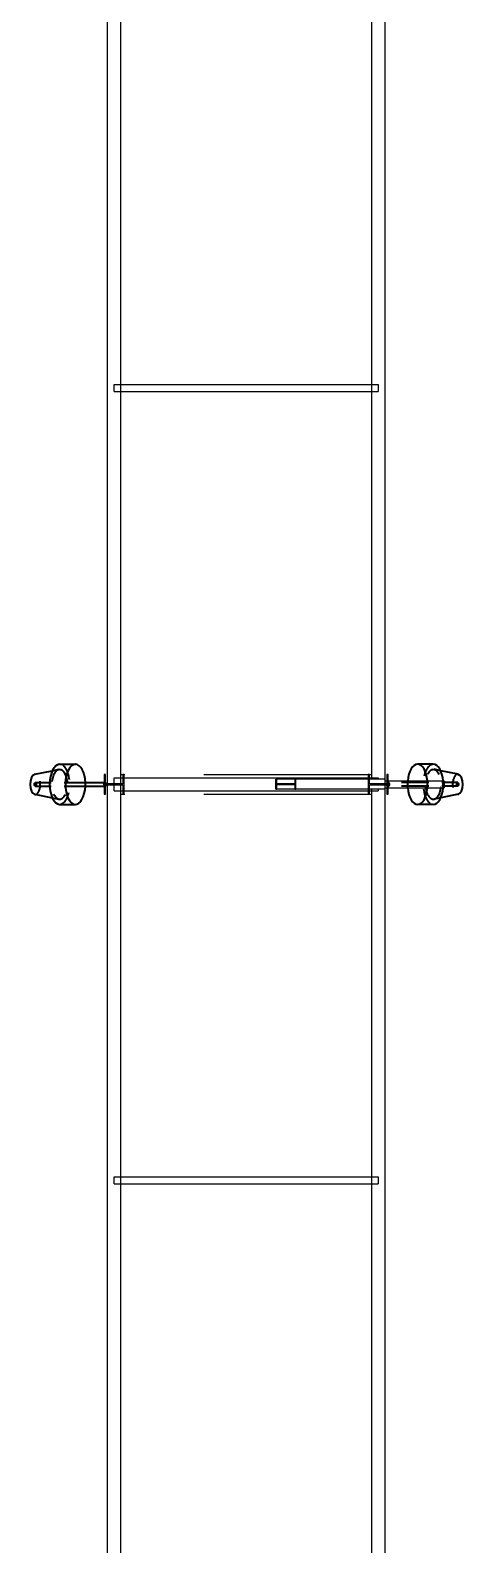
# Model space of a CAD drawing. Header units: inches. Extents: x 517790 to 538444, y 301815 to 302461.
# Drawn here: x 517881.79 to 517885.18, y 302298.45 to 302310.3 of the extents above; entities that cross this region are included whole.
import ezdxf

# ---------------------------------------------------------------- set-up
doc = ezdxf.new("R2010")
doc.units = ezdxf.units.IN
doc.header["$MEASUREMENT"] = 0
doc.linetypes.add('CABLE ROUTE FOR TOTAL PLANE-EMBED 1_DWG$0$HIDDEN2', pattern=[0.1875, 0.125, -0.0625])
doc.layers.add('CABLE ROUTE FOR TOTAL PLANE-EMBED 1_DWG$0$DwgTemplate', color=7, linetype='Continuous')

msp = doc.modelspace()

# ---------------------------------------------------------------- linework, layer by layer
at = {"layer": 'CABLE ROUTE FOR TOTAL PLANE-EMBED 1_DWG$0$DwgTemplate', "color": 253, "linetype": 'Continuous', "lineweight": 25}
for p, q in [((517882.397, 302288.891), (517882.397, 302347.882)), ((517882.501, 302288.886), (517882.501, 302347.882)), ((517884.464, 302310.565), (517884.464, 302304.443)), ((517884.567, 302310.565), (517884.567, 302304.443)), ((517882.449, 302307.476), (517882.449, 302307.531)), ((517882.449, 302307.531), (517884.516, 302307.531)), ((517882.449, 302307.476), (517884.516, 302307.476)), ((517884.516, 302307.531), (517884.516, 302307.476)), ((517882.371, 302304.481), (517882.371, 302304.326)), ((517882.382, 302304.481), (517882.371, 302304.481)), ((517882.382, 302304.407), (517882.382, 302304.481)), ((517882.449, 302304.352), (517882.449, 302304.455)), ((517882.449, 302304.455), (517884.438, 302304.455)), ((517882.501, 302304.481), (517882.516, 302304.481)), ((517882.526, 302304.481), (517882.516, 302304.481)), ((517882.516, 302304.481), (517882.516, 302304.407)), ((517882.526, 302304.481), (517882.532, 302304.481)), ((517882.526, 302304.326), (517882.526, 302304.481)), ((517883.152, 302304.481), (517884.438, 302304.481)), ((517884.438, 302304.481), (517884.438, 302304.326)), ((517884.448, 302304.481), (517884.438, 302304.481)), ((517884.448, 302304.407), (517884.448, 302304.481)), ((517884.448, 302304.481), (517884.464, 302304.481)), ((517884.448, 302304.455), (517884.516, 302304.455)), ((517884.516, 302304.455), (517884.516, 302304.443)), ((517884.583, 302304.481), (517884.583, 302304.407)), ((517884.593, 302304.481), (517884.583, 302304.481)), ((517884.593, 302304.326), (517884.593, 302304.481)), ((517882.516, 302304.407), (517882.382, 302304.407)), ((517882.382, 302304.326), (517882.382, 302304.4)), ((517882.382, 302304.4), (517882.516, 302304.4)), ((517882.449, 302304.352), (517884.438, 302304.352)), ((517882.516, 302304.4), (517882.516, 302304.326)), ((517883.715, 302304.443), (517883.715, 302304.365)), ((517883.722, 302304.443), (517883.715, 302304.443)), ((517883.715, 302304.365), (517883.715, 302304.443)), ((517884.567, 302304.443), (517883.715, 302304.443)), ((517883.715, 302304.365), (517883.722, 302304.365)), ((517884.567, 302304.365), (517883.715, 302304.365)), ((517883.722, 302304.406), (517883.722, 302304.443)), ((517883.863, 302304.406), (517883.722, 302304.406)), ((517883.722, 302304.401), (517883.863, 302304.401)), ((517883.722, 302304.365), (517883.722, 302304.401)), ((517883.863, 302304.443), (517883.863, 302304.406)), ((517883.87, 302304.443), (517883.863, 302304.443)), ((517883.863, 302304.401), (517883.863, 302304.365)), ((517883.863, 302304.365), (517883.87, 302304.365)), ((517883.87, 302304.365), (517883.87, 302304.443)), ((517884.583, 302304.407), (517884.448, 302304.407)), ((517884.448, 302304.326), (517884.448, 302304.4)), ((517884.448, 302304.4), (517884.583, 302304.4)), ((517884.448, 302304.352), (517884.516, 302304.352)), ((517884.464, 302304.365), (517884.464, 302298.243)), ((517884.516, 302304.365), (517884.516, 302304.352)), ((517884.567, 302304.443), (517884.567, 302304.365)), ((517884.567, 302304.431), (517884.583, 302304.431)), ((517884.567, 302304.376), (517884.583, 302304.376)), ((517884.567, 302304.365), (517884.567, 302298.243)), ((517884.583, 302304.4), (517884.583, 302304.326)), ((517884.593, 302304.431), (517885.032, 302304.431)), ((517884.593, 302304.376), (517885.032, 302304.376)), ((517885.032, 302304.431), (517885.032, 302304.376)), ((517882.371, 302304.326), (517882.382, 302304.326)), ((517882.501, 302304.326), (517882.516, 302304.326)), ((517882.516, 302304.326), (517882.526, 302304.326)), ((517882.526, 302304.326), (517882.532, 302304.326)), ((517883.152, 302304.326), (517884.438, 302304.326)), ((517884.438, 302304.326), (517884.448, 302304.326)), ((517884.448, 302304.326), (517884.464, 302304.326)), ((517884.583, 302304.326), (517884.593, 302304.326)), ((517882.449, 302301.331), (517884.516, 302301.331)), ((517882.449, 302301.276), (517882.449, 302301.331)), ((517882.449, 302301.276), (517884.516, 302301.276)), ((517884.516, 302301.331), (517884.516, 302301.276))]:
    msp.add_line(p, q, dxfattribs=at)
at = {"layer": 'CABLE ROUTE FOR TOTAL PLANE-EMBED 1_DWG$0$DwgTemplate', "color": 253, "linetype": 'Continuous', "lineweight": 35}
for p, q in [((517881.827, 302304.482), (517881.964, 302304.51)), ((517882.022, 302304.561), (517882.145, 302304.561)), ((517884.947, 302304.561), (517884.824, 302304.561)), ((517885.142, 302304.482), (517885.005, 302304.51)), ((517882.145, 302304.417), (517882.327, 302304.417)), ((517882.145, 302304.39), (517882.327, 302304.39)), ((517882.364, 302304.417), (517882.371, 302304.417)), ((517882.364, 302304.39), (517882.371, 302304.39)), ((517881.827, 302304.325), (517881.964, 302304.297)), ((517882.022, 302304.246), (517882.145, 302304.246)), ((517884.947, 302304.246), (517884.824, 302304.246)), ((517885.142, 302304.325), (517885.005, 302304.297))]:
    msp.add_line(p, q, dxfattribs=at)
at = {"layer": 'CABLE ROUTE FOR TOTAL PLANE-EMBED 1_DWG$0$DwgTemplate', "color": 253, "linetype": 'CABLE ROUTE FOR TOTAL PLANE-EMBED 1_DWG$0$HIDDEN2', "lineweight": 35}
for p, q in [((517881.964, 302304.51), (517882.016, 302304.521)), ((517885.005, 302304.51), (517884.953, 302304.521)), ((517881.831, 302304.417), (517882.145, 302304.417)), ((517881.831, 302304.39), (517882.145, 302304.39)), ((517882.327, 302304.417), (517882.364, 302304.417)), ((517882.327, 302304.39), (517882.364, 302304.39)), ((517882.371, 302304.417), (517882.377, 302304.417)), ((517882.371, 302304.39), (517882.377, 302304.39)), ((517884.824, 302304.417), (517884.593, 302304.417)), ((517884.824, 302304.39), (517884.593, 302304.39)), ((517885.138, 302304.417), (517884.824, 302304.417)), ((517885.138, 302304.39), (517884.824, 302304.39)), ((517881.964, 302304.297), (517882.016, 302304.286)), ((517885.005, 302304.297), (517884.953, 302304.286))]:
    msp.add_line(p, q, dxfattribs=at)
at = {"layer": 'CABLE ROUTE FOR TOTAL PLANE-EMBED 1_DWG$0$DwgTemplate', "color": 253, "linetype": 'Continuous', "lineweight": 35}
for centre, major_axis, start_param, end_param in [((517881.831, 302304.403), (0, -0.0787), 3.244874, 6.179904), ((517882.022, 302304.403), (0, -0.157), 3.141593, 6.283185), ((517882.145, 302304.403), (0, -0.157), 3.141593, 7.770552), ((517882.145, 302304.403), (0, 0.157), 4.795819, 6.283185), ((517884.824, 302304.403), (0, 0.157), 4.88962, 7.676751), ((517884.947, 302304.403), (0, 0.157), 4.88962, 6.283185), ((517885.138, 302304.403), (0, 0.0787), 3.244874, 6.179904), ((517882.377, 302304.403), (0, 0.0164), 0.715341, 2.426252), ((517882.377, 302304.403), (0, 0.0164), 0.715341, 2.426252), ((517882.377, 302304.403), (0, 0.0131), 0.961138, 2.180455), ((517882.377, 302304.403), (0, 0.0164), 4.95857, 5.634715), ((517882.377, 302304.403), (0, 0.0164), 4.95857, 5.634715), ((517882.377, 302304.403), (0, -0.0131), 1.880344, 2.286), ((517882.377, 302304.403), (0, -0.0164), 0.64847, 1.372252), ((517882.377, 302304.403), (0, -0.0131), 0.855593, 1.321674), ((517882.377, 302304.403), (0, -0.0164), 0.64847, 1.372252), ((517884.824, 302304.403), (0, -0.157), 4.884705, 6.283185), ((517884.824, 302304.403), (0, -0.157), 0, 1.39848), ((517884.947, 302304.403), (0, -0.157), 0, 1.39848)]:
    msp.add_ellipse(centre, major_axis=major_axis, ratio=0.5, start_param=start_param, end_param=end_param, dxfattribs=at)
at = {"layer": 'CABLE ROUTE FOR TOTAL PLANE-EMBED 1_DWG$0$DwgTemplate', "color": 253, "linetype": 'CABLE ROUTE FOR TOTAL PLANE-EMBED 1_DWG$0$HIDDEN2', "lineweight": 35}
for centre, major_axis, start_param, end_param in [((517881.831, 302304.403), (0, 0.0787), 3.038311, 6.283185), ((517881.831, 302304.403), (0, 0.0787), 0, 0.103282), ((517882.022, 302304.403), (0, 0.157), 3.141593, 6.283185), ((517884.947, 302304.403), (0, -0.157), 3.141593, 6.283185), ((517885.138, 302304.403), (0, -0.0787), 3.038311, 6.283185), ((517882.145, 302304.403), (0, -0.157), 1.487366, 1.654226), ((517882.377, 302304.403), (0, 0.0164), 0, 0.715341), ((517882.377, 302304.403), (0, 0.0164), 0, 0.715341), ((517882.377, 302304.403), (0, 0.0131), 0, 0.961138), ((517882.377, 302304.403), (0, -0.0131), 5.322048, 7.138778), ((517882.377, 302304.403), (0, -0.0164), 5.567844, 6.931655), ((517882.377, 302304.403), (0, -0.0164), 5.567844, 6.931655), ((517882.377, 302304.403), (0, 0.0164), 5.634715, 6.283185), ((517882.377, 302304.403), (0, 0.0164), 5.634715, 6.283185), ((517882.377, 302304.403), (0, 0.0131), 5.427593, 6.283185), ((517882.377, 302304.403), (0, -0.0131), 1.321674, 1.880344), ((517882.377, 302304.403), (0, 0.0164), 4.513845, 4.95857), ((517882.377, 302304.403), (0, 0.0164), 4.513845, 4.95857), ((517884.824, 302304.403), (0, 0.157), 1.393566, 1.487366), ((517884.824, 302304.403), (0, 0.157), 1.487366, 1.654226), ((517884.824, 302304.403), (0, 0.157), 1.654226, 1.743113), ((517884.824, 302304.403), (0, -0.157), 1.39848, 1.748027), ((517884.947, 302304.403), (0, -0.157), 1.39848, 1.748027), ((517885.138, 302304.403), (0, -0.0787), 0, 0.103282)]:
    msp.add_ellipse(centre, major_axis=major_axis, ratio=0.5, start_param=start_param, end_param=end_param, dxfattribs=at)
for centre, major_axis in [((517882.022, 302304.403), (0, 0.118)), ((517884.947, 302304.403), (0, -0.118)), ((517881.831, 302304.403), (0, 0.0131)), ((517884.593, 302304.403), (0, 0.0164)), ((517884.593, 302304.403), (0, 0.0164)), ((517884.593, 302304.403), (0, -0.0131)), ((517885.138, 302304.403), (0, -0.0131))]:
    msp.add_ellipse(centre, major_axis=major_axis, ratio=0.5, dxfattribs=at)

doc.saveas('drawing.dxf')
